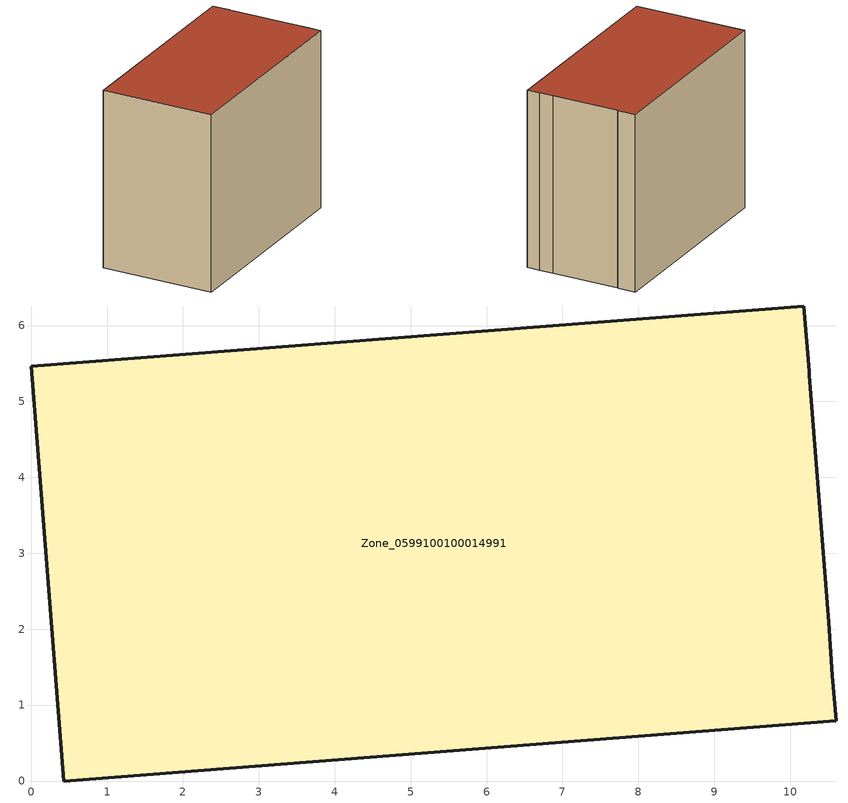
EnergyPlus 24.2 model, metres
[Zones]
Zone_0599100100014991
 floor ground (C_G): 10.25,5.4 10.25,5.34 10.51,2.09 10.56,1.39 10.61,0.79 0.43,0 0,5.46 10.18,6.26 z0
 wall outside (C_F): 10.51,2.09 10.25,5.34 10.25,5.4 10.18,6.26 0,5.46 0.43,0 10.61,0.79 10.56,1.39 10.51,2.09 z0:8.72
 roof outside (C_R): 10.25,5.34 10.25,5.4 10.18,6.26 0,5.46 0.43,0 10.61,0.79 10.56,1.39 10.51,2.09 z8.72
[BUILDING]
Pand.0599100100014991: North Axis=0; Terrain=City; Loads Convergence Tolerance Value=0.04; Temperature Convergence Tolerance Value=0.4; Solar Distribution=FullExterior; Maximum Number of Warmup Days=25; Minimum Number of Warmup Days=1
[Site:Location]
Rotterdam.The.Hague.AP_ZH_NLD Design_Conditions: Latitude=51.96; Longitude=4.45; Time Zone=1; Elevation=-4.5
[SITE:GROUNDTEMPERATURE:BUILDINGSURFACE]
18, 18, 18, 18, 18, 18, 18, 18, 18, 18, 18, 18
[MATERIAL] Thermal Absorptance=0.9; Solar Absorptance=0.7; Visible Absorptance=0.7
Name | Roughness | Thickness | Conductivity | Density | Specific Heat
G.TI.2015-2018 | MediumSmooth | 0.15 | 0.0428571 | 540 | 1210
F.TI.2015-2018 | Rough | 0.3 | 0.0666667 | 1920 | 840
R.TI.2015-2018 | MediumRough | 0.2 | 0.0333333 | 1500 | 1000
[CONSTRUCTION]
C_G: G.TI.2015-2018
C_F: F.TI.2015-2018
C_R: R.TI.2015-2018
[ZONE]
Zone_0599100100014991: Type=1; Multiplier=1; Ceiling Height=Autocalculate; Volume=Autocalculate; Floor Area=autocalculate; Part of Total Floor Area=Yes
[ZONEINFILTRATION:DESIGNFLOWRATE]
Infil_Zone_0599100100014991: Zone or ZoneList or Space or SpaceList=Zone_0599100100014991; Schedule=AlwaysOn; Design Flow Rate Calculation Method=Flow/Area; Flow Rate per Floor Area=0.0015; Constant Term Coefficient=1; Temperature Term Coefficient=0; Velocity Term Coefficient=0; Velocity Squared Term Coefficient=0
[HVACTEMPLATE:ZONE:IDEALLOADSAIRSYSTEM]
Zone_0599100100014991: Maximum Heating Supply Air Temperature=50; Minimum Cooling Supply Air Temperature=13; Maximum Heating Supply Air Humidity Ratio=0.0156; Minimum Cooling Supply Air Humidity Ratio=0.0077; Heating Limit=NoLimit; Cooling Limit=NoLimit; Dehumidification Control Type=ConstantSensibleHeatRatio; Cooling Sensible Heat Ratio=0.7; Dehumidification Setpoint=60; Humidification Control Type=None; Humidification Setpoint=30; Outdoor Air Method=None; Outdoor Air Flow Rate per Person=0.00944; Outdoor Air Flow Rate per Zone Floor Area=0; Outdoor Air Flow Rate per Zone=0; Demand Controlled Ventilation Type=None; Outdoor Air Economizer Type=NoEconomizer; Heat Recovery Type=None; Sensible Heat Recovery Effectiveness=0.7; Latent Heat Recovery Effectiveness=0.65
[ZONECONTROL:THERMOSTAT]
ThermostatControl_Zone_0599100100014991: Zone or ZoneList=Zone_0599100100014991; Control Type Schedule=DualSetpointControlType; Control 1=Thermostat_Zone_0599100100014991; Temperature Difference Between Cutout And Setpoint=0
[THERMOSTATSETPOINT:DUALSETPOINT]
Thermostat_Zone_0599100100014991: Heating Setpoint Temperature Schedule=HeatingSetpoint_Zone_0599100100014991; Cooling Setpoint Temperature Schedule=CoolingSetpoint_Zone_0599100100014991
[SCHEDULE:COMPACT]
HeatingSetpoint_Zone_0599100100014991: Through: 12/31, For: AllDays, Until: 24:00, 21
CoolingSetpoint_Zone_0599100100014991: Through: 12/31, For: AllDays, Until: 24:00, 24
DualSetpointControlType: Through: 12/31, For: AllDays, Until: 24:00, 4
AlwaysOn: Through: 12/31, For: AllDays, Until: 24:00, 1
